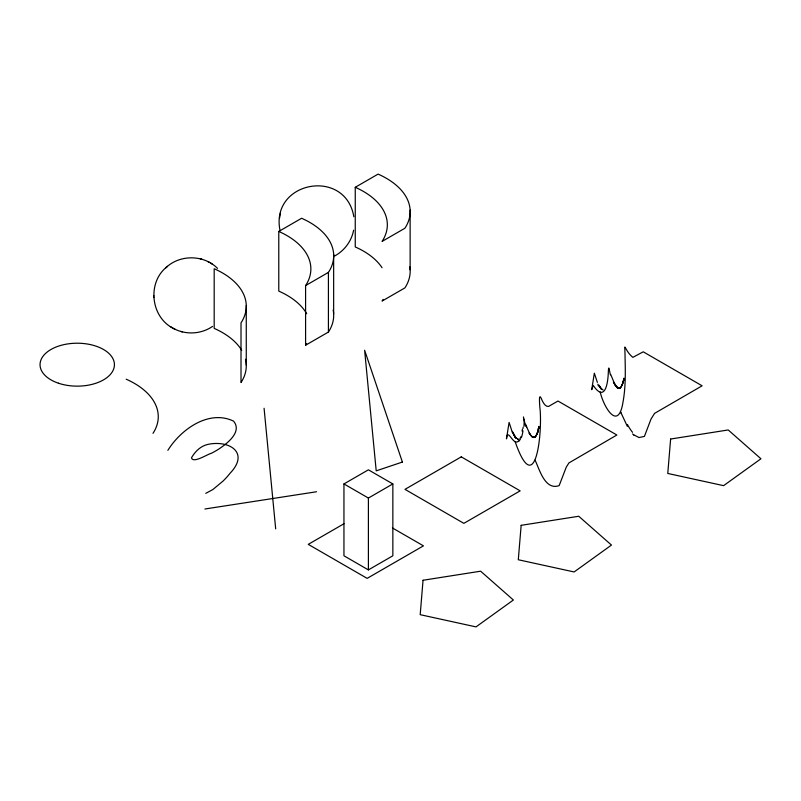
<?xml version="1.0" encoding="UTF-8"?>
<svg xmlns="http://www.w3.org/2000/svg" width="801" height="801" viewBox="0 0 801 801"><rect width="100%" height="100%" fill="white"/><g stroke="black" fill="none" stroke-linecap="round" stroke-linejoin="round"><path stroke-width="1.2" d="M410.132 269.757L410.132 210.102M174.057 328.72C150.968 317.957 146.733 283.113 166.548 267.123M353.832 216.741C345.541 167.279 269.737 181.116 280.07 230.708M522.372 429.376L522.112 431.088M538.673 427.614L538.432 429.246L538.883 426.392M623.719 379.664L623.528 380.815L623.989 378.122M538.632 427.864L537.181 433.681L534.607 437.456L536.059 435.984L535.118 436.935M623.799 379.143L622.327 384.76L619.844 388.155L621.095 387.294L618.452 388.405L620.244 388.145L617.361 387.864L619.183 388.445L615.619 385.872L617.481 387.894L613.356 381.927L615.198 385.181L610.692 374.437M279.489 218.303L279.899 216.23M280.07 215.309L280.47 213.256M353.611 230.197C351.619 241.051 344.4 250.713 334.728 255.95M538.602 428.185L538.372 429.376L538.873 426.823M623.699 379.824L623.388 381.256L623.909 378.893M537.691 432.43L538.272 429.847M520.76 436.795L519.939 438.848M167.87 450.352C180.686 429.566 208.751 409.251 233.542 421.116C242.723 432.019 226.493 444.094 218.002 449.561A93.046 53.717 0 0 1 211.404 453.266C207.649 454.047 192.971 463.869 191.469 457.802C194.563 452.495 199.049 447.569 204.896 445.326A17.542 10.133 0 0 1 209.411 444.094C230.057 440.44 249.431 452.955 230.147 473.171A148.786 85.897 0 0 1 223.099 481.021L212.816 489.581L205.767 493.346M523.413 416.91L525.416 425.431M518.587 440.91C513.281 446.968 507.684 426.472 506.462 438.878L509.096 422.407L512.41 432.63M535.559 436.485L533.256 437.456L534.347 437.436L532.595 437.216L533.716 437.506L531.223 436.084L532.395 437.056L529.091 432.951L530.262 434.833L526.147 425.812M166.698 267.003C180.686 254.277 204.245 254.878 217.522 268.385M165.737 267.844L167.479 266.312M212.555 326.397C201.131 334.347 185.251 335.108 173.136 328.25M278.778 231.449L301.607 218.262A81.702 47.169 0 0 1 328.42 272.4L328.42 332.055L305.592 345.231L305.592 285.587A81.702 47.169 0 0 0 278.778 231.449L278.778 291.103A81.702 47.169 0 0 1 306.713 313.742M355.254 187.294L378.092 174.107A81.702 47.169 0 0 1 404.905 228.245L382.067 241.431A81.702 47.169 0 0 0 355.254 187.294L355.254 246.948A81.702 47.169 0 0 1 382.057 267.744M305.592 285.587L328.42 272.4M343.949 483.934L368.4 469.817L392.85 483.934L392.85 555.784L368.4 569.901L343.949 555.784L343.949 483.934L368.4 498.052L392.85 483.934M343.989 523.734L308.265 544.36L367.148 578.362L423.449 545.861L392.4 527.929M204.886 509.005L316.555 491.754M518.577 439.328L517.666 439.128M201.291 259.123L201.932 259.294M200.29 258.853L200.871 259.013M180.756 331.424L181.406 331.594M181.817 331.714L182.398 331.864M518.147 439.328L515.303 437.296L516.285 438.307L512.9 432.67M207.719 261.516L209.552 262.468M174.107 328.75L174.978 329.201M603.083 389.997L600.74 388.305L601.781 389.326L598.948 385.191M212.325 264.16L210.483 262.998M170.373 326.558L172.215 327.719M633.761 434.833L639.008 437.546L644.404 436.405L651.023 419.063L654.557 413.376L702.117 385.802L643.233 351.809L632.85 357.356C622.918 349.136 624.86 338.182 625.1 359.158C625.471 373.616 625.581 388.235 622.938 402.513C618.042 432.32 603.113 405.727 600.229 391.989M599.468 386.242L601.08 388.946M598.978 385.421L600.55 388.064L599.959 387.153M614.547 384.029L615.198 385.181M627.323 426.322L621.035 412.855M514.863 436.615L513.391 433.842L515.393 437.636L513.371 433.671M512.42 431.429L513.872 434.823M535.068 460.144C539.554 469.546 545.03 490.643 559.158 485.616L566.267 467.153L568.93 462.918L616.87 435.023L557.987 401.031L551.388 404.805A19.204 10.834 -58.9 0 0 550.507 405.326C546.482 409.011 543.258 402.973 541.846 399.789C538.372 390.818 539.704 404.315 539.814 407.138C542.768 428.255 536.4 502.427 515.193 441.832M525.616 424.24L526.617 427.253L526.037 425.501M597.866 384.16L598.417 386.072M597.366 382.377L594.342 373.186L591.709 389.656L593.221 385.401C604.555 402.132 607.719 384.82 608.269 373.486C608.65 363.344 609.1 369.331 610.372 374.808M264.08 408.26L275.684 528.89M153.752 295.499L153.772 296.03M153.802 297.001L153.812 297.531M368.4 498.052L368.4 569.901M333.647 254.257L333.647 313.912M246.267 305.491L246.267 365.146M620.995 413.036A36.736 8.24 74.2 0 1 620.455 411.594M632.52 432.32A50.853 14.829 77.4 0 1 627.443 424.57M633.771 435.033A49.282 15.97 80.7 0 1 632.6 433.932M520.219 439.318A8.791 4.896 -89.1 0 1 518.698 441.341M522.943 430.798A11.965 4.496 -78.9 0 1 521.341 437.757M523.864 419.103A16.451 2.834 -79.2 0 1 523.934 426.362M522.973 428.575A19.434 0.721 -84.3 0 1 523.123 427.273M383.108 299.404A81.702 47.169 0 0 1 382.067 301.076L404.905 287.899A81.702 47.169 0 0 0 409.812 266.863M306.623 343.559A81.702 47.169 0 0 1 305.592 345.231M333.166 310.057A81.702 47.169 0 0 1 328.42 332.055M245.466 359.248A81.702 47.169 0 0 1 241.011 382.518L241.011 322.873A81.702 47.169 0 0 0 214.187 268.735L214.187 328.39A81.702 47.169 0 0 1 241.732 350.357M126.178 379.203A81.702 47.169 0 0 1 153.001 433.331M423.048 580.254L420.195 614.677L476.014 626.893L513.371 600.009L480.64 571.193L423.048 580.254M521.151 525.326L518.297 559.749L574.117 571.954L611.473 545.07L578.743 516.255L521.151 525.326M670.627 439.028L667.774 473.451L723.593 485.656L760.95 458.773L728.219 429.957L670.627 439.028M623.368 381.366L621.816 385.762L623.368 381.366M537.872 431.599L537.181 433.681L537.872 431.599M537.461 432.88L536.71 434.723L537.461 432.88M461.276 456.86L404.986 489.361L463.859 523.353L520.159 490.853L461.276 456.86M402.392 462.057L376.21 470.858L364.615 350.227L402.392 462.057M58.423 383.198A37.186 21.467 0 0 0 114.423 364.835A37.186 21.467 0 0 0 58.863 346.012A37.186 21.467 0 0 0 58.423 383.198"/></g></svg>
